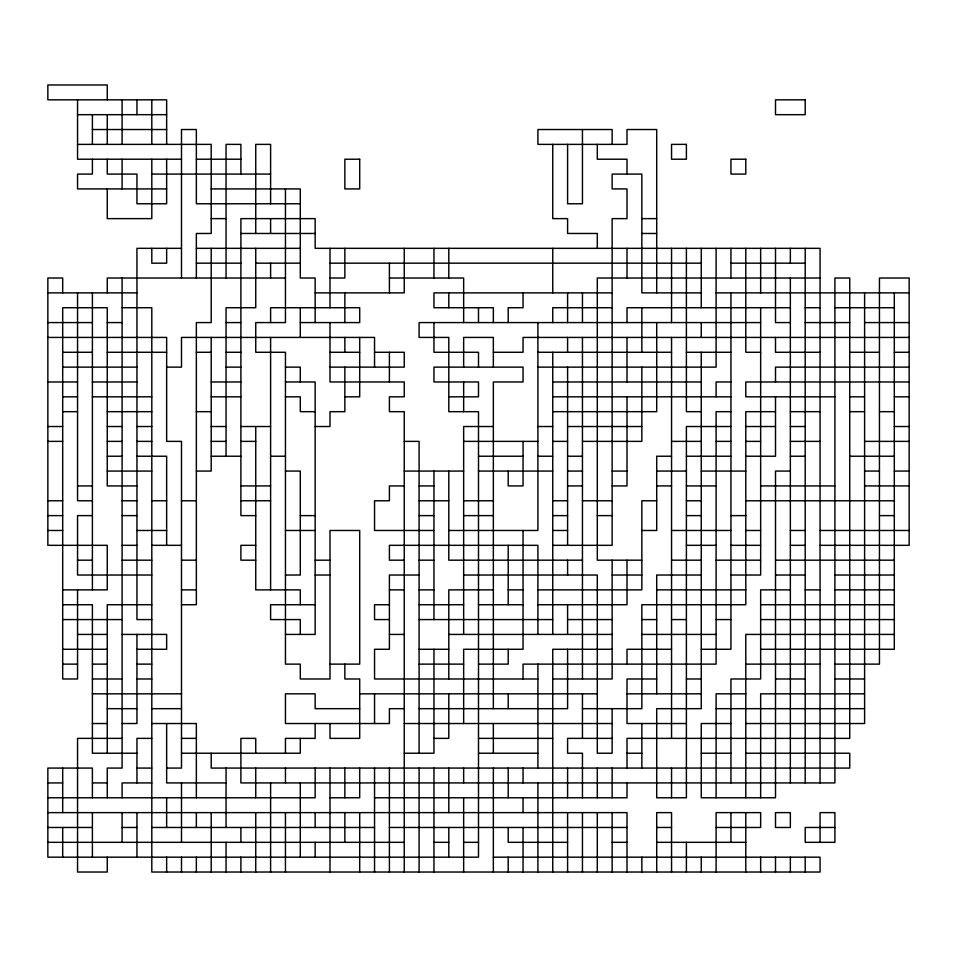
<?xml version="1.0" encoding="UTF-8"?>
<svg xmlns="http://www.w3.org/2000/svg" width="957" height="957" viewBox="0 0 957 957"><rect width="100%" height="100%" fill="white"/><g stroke="black" fill="none" stroke-linecap="round" stroke-linejoin="round"><path stroke-width="1.44" d="M77.553 114.673L166.65 114.673M92.398 129.53L166.65 129.53M77.553 144.375L211.198 144.375L211.198 233.472L196.352 233.472L196.352 278.02M181.495 159.221L77.553 159.221L77.553 99.827M196.352 159.221L240.901 159.221M151.804 174.078L270.604 174.078M166.65 188.924L77.553 188.924L77.553 174.078L92.398 174.078L92.398 159.221M211.198 188.924L300.295 188.924L300.295 278.02L315.152 278.02L315.152 322.581M300.295 203.769L196.352 203.769L196.352 129.53L181.495 129.53L181.495 278.02M211.198 218.627L226.055 218.627M641.848 218.627L656.705 218.627M240.901 233.472L315.152 233.472M641.848 233.472L656.705 233.472M181.495 248.33L136.947 248.33L136.947 619.574L151.804 619.574M196.352 248.33L300.295 248.33M196.352 263.175L240.901 263.175M255.746 263.175L300.295 263.175M329.998 263.175L701.254 263.175M730.945 263.175L805.196 263.175M285.449 278.02L107.256 278.02L107.256 292.878M329.998 278.02L344.855 278.02L344.855 248.33M389.403 278.02L463.655 278.02L463.655 322.581M820.053 278.02L597.3 278.02L597.3 560.18L641.848 560.18M47.85 292.878L136.947 292.878M315.152 292.878L404.249 292.878L404.249 248.33M612.145 292.878L433.952 292.878L433.952 307.723L493.345 307.723L493.345 322.581M701.254 292.878L641.848 292.878L641.848 174.078L612.145 174.078L612.145 188.924L627.002 188.924L627.002 218.627L612.145 218.627L612.145 545.323L552.751 545.323M716.099 292.878L909.15 292.878M122.101 307.723L151.804 307.723L151.804 872.03L820.053 872.03L820.053 857.173L493.345 857.173M612.145 307.723L552.751 307.723L552.751 322.581M790.35 307.723L627.002 307.723L627.002 322.581M805.196 307.723L820.053 307.723M834.899 307.723L894.305 307.723M47.85 322.581L92.398 322.581M107.256 322.581L122.101 322.581M226.055 322.581L240.901 322.581M300.295 322.581L359.7 322.581L359.7 307.723L270.604 307.723L270.604 322.581M760.648 322.581L419.094 322.581L419.094 337.426L448.797 337.426L448.797 411.677L478.5 411.677L478.5 857.173L47.85 857.173L47.85 768.076L92.398 768.076L92.398 797.779M790.35 322.581L775.505 322.581L775.505 248.33M805.196 322.581L849.744 322.581M864.602 322.581L909.15 322.581M47.85 337.426L166.65 337.426L166.65 441.38L181.495 441.38L181.495 768.076L166.65 768.076M909.15 337.426L523.048 337.426L523.048 352.272L493.345 352.272M62.695 352.272L92.398 352.272M107.256 352.272L166.65 352.272M196.352 352.272L211.198 352.272M226.055 352.272L240.901 352.272M329.998 352.272L359.7 352.272M374.546 352.272L404.249 352.272L404.249 367.129L329.998 367.129M537.906 352.272L671.551 352.272M686.396 352.272L730.945 352.272M760.648 352.272L745.802 352.272L745.802 248.33M820.053 352.272L775.505 352.272L775.505 337.426M849.744 352.272L879.447 352.272M894.305 352.272L909.15 352.272M62.695 367.129L136.947 367.129M166.65 367.129L181.495 367.129L181.495 337.426L374.546 337.426L374.546 367.129M226.055 367.129L240.901 367.129M285.449 367.129L300.295 367.129L300.295 381.975M537.906 367.129L716.099 367.129L716.099 248.33M909.15 367.129L775.505 367.129L775.505 381.975M47.85 381.975L77.553 381.975M92.398 381.975L136.947 381.975M211.198 381.975L240.901 381.975M285.449 381.975L315.152 381.975L315.152 634.419L285.449 634.419M552.751 381.975L701.254 381.975M730.945 381.975L716.099 381.975L716.099 396.82M909.15 381.975L745.802 381.975L745.802 396.82L834.899 396.82M62.695 396.82L77.553 396.82M92.398 396.82L151.804 396.82M211.198 396.82L240.901 396.82M285.449 396.82L300.295 396.82L300.295 411.677L315.152 411.677M344.855 396.82L359.7 396.82L359.7 337.426M448.797 396.82L478.5 396.82L478.5 381.975L433.952 381.975L433.952 367.129L523.048 367.129L523.048 381.975L493.345 381.975L493.345 708.67M552.751 396.82L730.945 396.82M849.744 396.82L864.602 396.82M894.305 396.82L909.15 396.82M62.695 411.677L77.553 411.677M107.256 411.677L151.804 411.677M196.352 411.677L211.198 411.677M552.751 411.677L656.705 411.677L656.705 322.581M701.254 411.677L686.396 411.677L686.396 248.33M730.945 411.677L716.099 411.677L716.099 664.122L523.048 664.122L523.048 678.98M775.505 411.677L745.802 411.677L745.802 604.728L641.848 604.728L641.848 708.67L582.454 708.67M790.35 411.677L820.053 411.677M849.744 411.677L864.602 411.677M879.447 411.677L894.305 411.677M47.85 426.523L62.695 426.523M107.256 426.523L122.101 426.523M136.947 426.523L151.804 426.523M211.198 426.523L226.055 426.523M240.901 426.523L270.604 426.523M315.152 426.523L329.998 426.523L329.998 411.677L344.855 411.677L344.855 367.129M493.345 426.523L463.655 426.523L463.655 634.419M537.906 426.523L552.751 426.523M567.597 426.523L641.848 426.523M730.945 426.523L686.396 426.523L686.396 797.779L656.705 797.779L656.705 708.67L701.254 708.67L701.254 352.272M745.802 426.523L775.505 426.523M790.35 426.523L805.196 426.523M894.305 426.523L909.15 426.523M47.85 441.38L62.695 441.38M107.256 441.38L122.101 441.38M136.947 441.38L151.804 441.38M211.198 441.38L226.055 441.38M240.901 441.38L255.746 441.38M404.249 441.38L419.094 441.38L419.094 753.231M463.655 441.38L537.906 441.38M552.751 441.38L567.597 441.38M582.454 441.38L641.848 441.38L641.848 367.129M671.551 441.38L701.254 441.38M716.099 441.38L730.945 441.38M745.802 441.38L760.648 441.38M790.35 441.38L820.053 441.38M864.602 441.38L909.15 441.38M107.256 456.226L122.101 456.226M136.947 456.226L166.65 456.226L166.65 545.323M211.198 456.226L240.901 456.226M270.604 456.226L285.449 456.226M478.5 456.226L523.048 456.226M537.906 456.226L552.751 456.226M567.597 456.226L582.454 456.226M671.551 456.226L656.705 456.226L656.705 530.477L641.848 530.477M686.396 456.226L730.945 456.226M745.802 456.226L775.505 456.226L775.505 396.82M790.35 456.226L805.196 456.226M849.744 456.226L894.305 456.226M107.256 471.071L151.804 471.071M196.352 471.071L211.198 471.071L211.198 337.426M285.449 471.071L300.295 471.071L300.295 575.025L285.449 575.025M404.249 471.071L463.655 471.071M478.5 471.071L552.751 471.071M567.597 471.071L582.454 471.071M612.145 471.071L627.002 471.071M656.705 471.071L686.396 471.071M701.254 471.071L745.802 471.071M790.35 471.071L775.505 471.071L775.505 797.779L701.254 797.779L701.254 723.528L730.945 723.528M864.602 471.071L879.447 471.071M894.305 471.071L909.15 471.071M77.553 485.929L92.398 485.929M136.947 485.929L107.256 485.929L107.256 307.723L62.695 307.723L62.695 678.98L77.553 678.98L77.553 589.871M240.901 485.929L270.604 485.929M404.249 485.929L389.403 485.929L389.403 500.774L374.546 500.774L374.546 530.477L433.952 530.477M419.094 485.929L433.952 485.929M567.597 485.929L582.454 485.929M612.145 485.929L627.002 485.929L627.002 396.82M656.705 485.929L671.551 485.929M686.396 485.929L716.099 485.929M760.648 485.929L834.899 485.929M864.602 485.929L909.15 485.929M47.85 500.774L62.695 500.774M92.398 500.774L77.553 500.774L77.553 292.878M122.101 500.774L136.947 500.774M151.804 500.774L166.65 500.774M181.495 500.774L196.352 500.774M240.901 500.774L270.604 500.774M419.094 500.774L448.797 500.774M463.655 500.774L493.345 500.774M552.751 500.774L567.597 500.774M582.454 500.774L612.145 500.774M656.705 500.774L641.848 500.774L641.848 589.871L537.906 589.871M686.396 500.774L701.254 500.774M745.802 500.774L894.305 500.774M47.85 515.62L62.695 515.62M92.398 515.62L77.553 515.62L77.553 575.025L151.804 575.025M122.101 515.62L136.947 515.62M255.746 515.62L240.901 515.62L240.901 218.627L315.152 218.627L315.152 248.33L820.053 248.33L820.053 782.922M300.295 515.62L315.152 515.62M419.094 515.62L433.952 515.62M463.655 515.62L493.345 515.62M552.751 515.62L567.597 515.62M597.3 515.62L612.145 515.62M686.396 515.62L701.254 515.62M730.945 515.62L745.802 515.62M879.447 515.62L894.305 515.62M47.85 530.477L62.695 530.477M136.947 530.477L166.65 530.477M285.449 530.477L315.152 530.477M448.797 530.477L537.906 530.477L537.906 322.581M552.751 530.477L567.597 530.477M671.551 530.477L730.945 530.477M745.802 530.477L760.648 530.477M790.35 530.477L805.196 530.477M820.053 530.477L909.15 530.477M122.101 545.323L136.947 545.323M151.804 545.323L181.495 545.323M255.746 545.323L240.901 545.323L240.901 560.18L255.746 560.18M686.396 545.323L716.099 545.323M730.945 545.323L760.648 545.323M790.35 545.323L805.196 545.323M820.053 545.323L909.15 545.323L909.15 278.02L879.447 278.02L879.447 664.122L834.899 664.122M77.553 560.18L92.398 560.18M122.101 560.18L151.804 560.18M181.495 560.18L196.352 560.18M315.152 560.18L329.998 560.18M404.249 560.18L389.403 560.18L389.403 545.323L537.906 545.323L537.906 634.419M419.094 560.18L433.952 560.18M582.454 560.18L448.797 560.18L448.797 471.071M671.551 560.18L701.254 560.18M716.099 560.18L760.648 560.18M775.505 560.18L894.305 560.18M315.152 575.025L329.998 575.025M419.094 575.025L389.403 575.025L389.403 649.277L374.546 649.277L374.546 678.98L537.906 678.98M463.655 575.025L597.3 575.025L597.3 753.231L612.145 753.231L612.145 708.67M612.145 575.025L641.848 575.025M701.254 575.025L656.705 575.025L656.705 693.825M730.945 575.025L760.648 575.025L760.648 307.723M775.505 575.025L805.196 575.025M834.899 575.025L894.305 575.025M62.695 589.871L107.256 589.871L107.256 545.323L47.85 545.323L47.85 278.02L62.695 278.02L62.695 292.878M181.495 589.871L196.352 589.871M389.403 589.871L404.249 589.871M419.094 589.871L433.952 589.871M493.345 589.871L448.797 589.871L448.797 678.98M508.203 589.871L523.048 589.871M656.705 589.871L745.802 589.871M790.35 589.871L760.648 589.871L760.648 678.98L730.945 678.98L730.945 782.922M805.196 589.871L820.053 589.871M834.899 589.871L894.305 589.871M62.695 604.728L92.398 604.728L92.398 753.231L136.947 753.231M151.804 604.728L107.256 604.728L107.256 753.231M181.495 604.728L196.352 604.728L196.352 322.581L211.198 322.581L211.198 248.33M315.152 604.728L270.604 604.728L270.604 619.574L300.295 619.574L300.295 634.419M389.403 604.728L374.546 604.728L374.546 619.574L389.403 619.574M419.094 604.728L463.655 604.728M478.5 604.728L523.048 604.728M537.906 604.728L627.002 604.728L627.002 560.18M760.648 604.728L894.305 604.728M62.695 619.574L122.101 619.574M419.094 619.574L552.751 619.574M567.597 619.574L612.145 619.574M641.848 619.574L656.705 619.574M671.551 619.574L686.396 619.574M716.099 619.574L730.945 619.574M760.648 619.574L894.305 619.574M77.553 634.419L107.256 634.419M122.101 634.419L166.65 634.419L166.65 649.277L136.947 649.277M389.403 634.419L404.249 634.419M448.797 634.419L612.145 634.419M641.848 634.419L716.099 634.419M894.305 634.419L745.802 634.419L745.802 797.779M62.695 649.277L107.256 649.277M419.094 649.277L448.797 649.277M612.145 649.277L552.751 649.277L552.751 872.03M671.551 649.277L627.002 649.277L627.002 664.122M701.254 649.277L730.945 649.277L730.945 292.878M760.648 649.277L894.305 649.277L894.305 292.878M62.695 664.122L77.553 664.122M92.398 664.122L107.256 664.122M136.947 664.122L151.804 664.122M329.998 664.122L359.7 664.122L359.7 530.477L329.998 530.477L329.998 678.98L300.295 678.98L300.295 664.122L285.449 664.122L285.449 352.272L255.746 352.272L255.746 322.581L285.449 322.581L285.449 188.924M419.094 664.122L463.655 664.122M478.5 664.122L508.203 664.122L508.203 649.277M745.802 664.122L820.053 664.122M92.398 678.98L122.101 678.98M136.947 678.98L151.804 678.98M552.751 678.98L612.145 678.98L612.145 560.18M656.705 678.98L627.002 678.98L627.002 723.528L686.396 723.528M686.396 678.98L701.254 678.98M775.505 678.98L805.196 678.98M834.899 678.98L864.602 678.98M92.398 693.825L181.495 693.825M359.7 693.825L597.3 693.825M627.002 693.825L701.254 693.825M745.802 693.825L716.099 693.825L716.099 797.779M864.602 693.825L760.648 693.825L760.648 797.779M107.256 708.67L136.947 708.67M151.804 708.67L181.495 708.67M359.7 708.67L315.152 708.67L315.152 693.825L285.449 693.825L285.449 723.528L389.403 723.528L389.403 708.67L404.249 708.67M419.094 708.67L567.597 708.67L567.597 649.277M716.099 708.67L864.602 708.67M92.398 723.528L107.256 723.528M122.101 723.528L136.947 723.528L136.947 634.419M151.804 723.528L196.352 723.528L196.352 797.779M404.249 723.528L612.145 723.528M745.802 723.528L864.602 723.528L864.602 292.878M122.101 738.373L77.553 738.373L77.553 872.03L107.256 872.03L107.256 857.173M151.804 738.373L136.947 738.373L136.947 782.922M181.495 738.373L196.352 738.373M433.952 738.373L448.797 738.373L448.797 693.825M478.5 738.373L552.751 738.373M612.145 738.373L567.597 738.373L567.597 753.231L582.454 753.231L582.454 797.779M181.495 753.231L300.295 753.231L300.295 738.373M404.249 753.231L433.952 753.231L433.952 649.277M478.5 753.231L537.906 753.231M627.002 753.231L641.848 753.231M701.254 753.231L730.945 753.231M745.802 753.231L849.744 753.231L849.744 768.076L211.198 768.076L211.198 753.231M136.947 768.076L151.804 768.076M47.85 782.922L62.695 782.922M92.398 782.922L107.256 782.922M151.804 782.922L122.101 782.922L122.101 797.779M226.055 782.922L166.65 782.922L166.65 723.528M47.85 797.779L315.152 797.779L315.152 768.076M329.998 797.779L359.7 797.779L359.7 768.076M374.546 797.779L627.002 797.779L627.002 782.922M47.85 812.625L627.002 812.625L627.002 872.03M47.85 827.47L92.398 827.47M122.101 827.47L136.947 827.47M151.804 827.47L374.546 827.47M389.403 827.47L627.002 827.47M656.705 827.47L671.551 827.47M716.099 827.47L760.648 827.47L760.648 812.625L716.099 812.625L716.099 872.03M834.899 827.47L805.196 827.47L805.196 842.327L834.899 842.327L834.899 812.625L820.053 812.625L820.053 842.327M47.85 842.327L404.249 842.327M433.952 842.327L448.797 842.327M463.655 842.327L478.5 842.327M567.597 842.327L508.203 842.327L508.203 827.47M612.145 842.327L627.002 842.327M656.705 842.327L745.802 842.327M805.196 248.33L805.196 782.922M805.196 857.173L805.196 872.03M790.35 248.33L790.35 263.175M790.35 278.02L790.35 782.922M790.35 857.173L790.35 872.03M775.505 857.173L775.505 872.03M760.648 248.33L760.648 292.878M760.648 857.173L760.648 872.03M745.802 812.625L745.802 872.03M730.945 248.33L730.945 278.02M730.945 812.625L730.945 842.327M701.254 248.33L701.254 307.723M701.254 322.581L701.254 337.426M701.254 857.173L701.254 872.03M686.396 842.327L686.396 872.03M671.551 248.33L671.551 322.581M671.551 337.426L671.551 738.373M671.551 768.076L671.551 797.779M671.551 872.03L671.551 812.625L656.705 812.625L656.705 872.03M656.705 292.878L656.705 129.53L627.002 129.53L627.002 144.375L537.906 144.375L537.906 129.53L612.145 129.53L612.145 144.375M641.848 307.723L641.848 352.272M641.848 723.528L641.848 768.076M641.848 857.173L641.848 872.03M627.002 174.078L627.002 159.221L597.3 159.221L597.3 144.375M627.002 248.33L627.002 278.02M627.002 337.426L627.002 381.975M627.002 768.076L627.002 738.373L849.744 738.373L849.744 278.02L834.899 278.02L834.899 782.922L240.901 782.922L240.901 738.373L255.746 738.373L255.746 753.231M612.145 768.076L612.145 797.779M612.145 812.625L612.145 872.03M597.3 248.33L597.3 233.472L567.597 233.472L567.597 218.627L552.751 218.627L552.751 144.375M597.3 768.076L597.3 797.779M597.3 812.625L597.3 872.03M582.454 129.53L582.454 203.769L567.597 203.769L567.597 144.375M582.454 292.878L582.454 322.581M582.454 337.426L582.454 678.98M582.454 693.825L582.454 738.373M582.454 812.625L582.454 872.03M567.597 292.878L567.597 322.581M567.597 337.426L567.597 352.272M567.597 367.129L567.597 545.323M567.597 560.18L567.597 575.025M567.597 604.728L567.597 634.419M567.597 768.076L567.597 797.779M567.597 812.625L567.597 872.03M552.751 248.33L552.751 292.878M552.751 352.272L552.751 634.419M537.906 664.122L537.906 768.076M537.906 782.922L537.906 872.03M523.048 292.878L523.048 307.723L508.203 307.723L508.203 322.581M523.048 441.38L523.048 485.929L508.203 485.929L508.203 471.071M523.048 530.477L523.048 649.277L463.655 649.277L463.655 723.528M523.048 768.076L523.048 782.922M523.048 797.779L523.048 812.625M523.048 827.47L523.048 872.03M508.203 545.323L508.203 604.728M508.203 693.825L508.203 708.67M508.203 768.076L508.203 797.779M508.203 857.173L508.203 872.03M493.345 367.129L493.345 337.426L463.655 337.426L463.655 367.129M493.345 723.528L493.345 753.231M493.345 768.076L493.345 872.03M478.5 307.723L478.5 322.581M478.5 367.129L478.5 352.272L433.952 352.272L433.952 322.581M463.655 381.975L463.655 411.677M463.655 768.076L463.655 782.922M463.655 797.779L463.655 872.03M448.797 248.33L448.797 278.02M448.797 292.878L448.797 307.723M448.797 768.076L448.797 812.625M448.797 827.47L448.797 857.173M433.952 248.33L433.952 278.02M433.952 471.071L433.952 619.574M433.952 768.076L433.952 872.03M419.094 768.076L419.094 872.03M404.249 872.03L404.249 411.677L389.403 411.677L389.403 396.82L404.249 396.82L404.249 381.975L329.998 381.975L329.998 322.581M389.403 263.175L389.403 292.878M389.403 352.272L389.403 381.975M389.403 768.076L389.403 872.03M374.546 693.825L374.546 723.528M374.546 768.076L374.546 872.03M359.7 812.625L359.7 872.03M344.855 292.878L344.855 322.581M344.855 337.426L344.855 352.272M344.855 664.122L344.855 678.98L359.7 678.98L359.7 738.373L329.998 738.373L329.998 723.528M344.855 768.076L344.855 797.779M344.855 812.625L344.855 842.327M329.998 248.33L329.998 307.723M329.998 768.076L329.998 872.03M315.152 723.528L315.152 738.373L285.449 738.373L285.449 753.231M315.152 812.625L315.152 827.47M315.152 842.327L315.152 857.173M300.295 307.723L300.295 337.426M300.295 604.728L300.295 589.871L255.746 589.871L255.746 426.523M300.295 782.922L300.295 857.173M285.449 768.076L285.449 782.922M285.449 812.625L285.449 872.03M270.604 203.769L270.604 144.375L255.746 144.375L255.746 233.472M270.604 218.627L270.604 233.472M270.604 263.175L270.604 278.02M270.604 337.426L270.604 589.871M270.604 782.922L270.604 872.03M255.746 248.33L255.746 307.723L226.055 307.723L226.055 456.226M255.746 768.076L255.746 797.779M255.746 812.625L255.746 872.03M240.901 174.078L240.901 144.375L226.055 144.375L226.055 278.02M240.901 827.47L240.901 842.327M240.901 857.173L240.901 872.03M226.055 768.076L226.055 827.47M226.055 842.327L226.055 872.03M211.198 812.625L211.198 872.03M196.352 812.625L196.352 827.47M196.352 857.173L196.352 872.03M181.495 782.922L181.495 842.327M181.495 857.173L181.495 872.03M166.65 144.375L166.65 99.827L47.85 99.827L47.85 84.97L107.256 84.97L107.256 99.827M166.65 159.221L166.65 203.769L136.947 203.769L136.947 174.078L107.256 174.078L107.256 159.221M166.65 248.33L166.65 263.175L151.804 263.175L151.804 248.33M166.65 797.779L166.65 827.47M166.65 857.173L166.65 872.03M151.804 99.827L151.804 144.375M151.804 159.221L151.804 218.627L107.256 218.627L107.256 188.924M136.947 99.827L136.947 114.673M136.947 812.625L136.947 857.173M122.101 99.827L122.101 144.375M122.101 159.221L122.101 188.924M122.101 278.02L122.101 768.076L107.256 768.076L107.256 797.779M122.101 812.625L122.101 842.327M107.256 114.673L107.256 144.375M92.398 114.673L92.398 144.375M92.398 292.878L92.398 589.871M92.398 812.625L92.398 857.173M62.695 768.076L62.695 812.625M62.695 827.47L62.695 857.173M805.196 99.827L775.505 99.827L775.505 114.673L805.196 114.673L805.196 99.827M686.396 144.375L671.551 144.375L671.551 159.221L686.396 159.221L686.396 144.375M359.7 159.221L344.855 159.221L344.855 188.924L359.7 188.924L359.7 159.221M745.802 159.221L730.945 159.221L730.945 174.078L745.802 174.078L745.802 159.221M790.35 812.625L775.505 812.625L775.505 827.47L790.35 827.47L790.35 812.625"/></g></svg>
